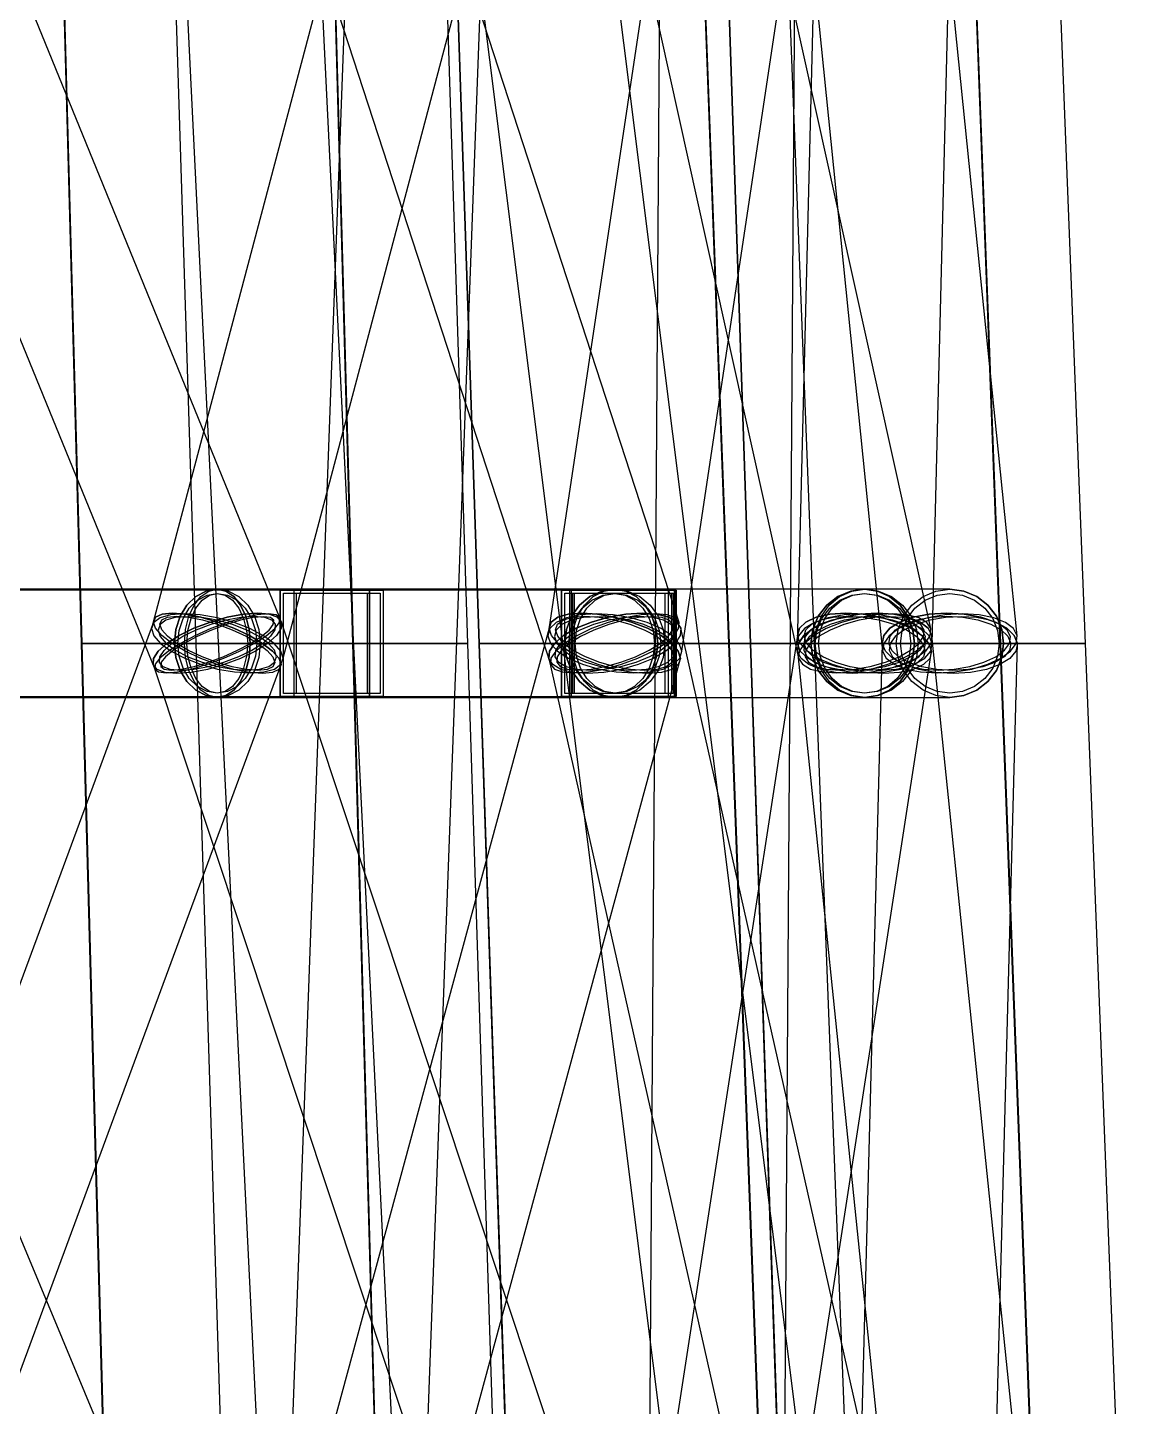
# Model space of a CAD drawing. Header units: millimetres. Extents: x -123812 to 252100, y -3000 to 639000.
# Drawn here: x 5927 to 10093, y 482135 to 487312 of the extents above; entities that cross this region are included whole.
import ezdxf

# ---------------------------------------------------------------- set-up
doc = ezdxf.new("R2010")
doc.units = ezdxf.units.MM
doc.layers.add('D-STR-STRC', color=7, linetype='Continuous', lineweight=25)

msp = doc.modelspace()

# ---------------------------------------------------------------- linework, layer by layer
at = {"layer": 'D-STR-STRC'}
for points in [[(7639.6, 475012.3), (6562.7, 497012.3), (6554, 497018), (6528.7, 497022.4), (6488.4, 497025.3), (6435.8, 497026.5), (6374.6, 497025.9), (6309, 497023.5), (6243.3, 497019.5), (6182.1, 497014.2), (6129.6, 497007.9), (6089.3, 497001.1), (6063.9, 496994.2), (6055.3, 496987.7), (7132.3, 474987.7)], [(9696.6, 475031.5), (6939.7, 497031.5), (6931.1, 497034.4), (6905.9, 497034.9), (6865.9, 497033.1), (6813.7, 497029), (6752.9, 497023), (6687.6, 497015.3), (6622.4, 497006.7), (6561.6, 496997.5), (6509.4, 496988.6), (6469.4, 496980.4), (6444.2, 496973.6), (6435.6, 496968.5), (9192.6, 474968.5)], [(7167.8, 474990.7), (7980.7, 496990.7), (7972.1, 496998.3), (7946.7, 497006), (7906.4, 497013.4), (7853.8, 497019.7), (7792.6, 497024.8), (7726.9, 497028.1), (7661.2, 497029.6), (7600, 497029), (7547.4, 497026.5), (7507, 497022.1), (7481.7, 497016.2), (7473, 497009.3), (6660.1, 475009.3)], [(8721.8, 474998.3), (8872.2, 496998.3), (8863.5, 497006), (8838.2, 497013.3), (8797.8, 497019.7), (8745.2, 497024.8), (8683.9, 497028.1), (8618.2, 497029.6), (8552.5, 497029), (8491.2, 497026.5), (8438.6, 497022.1), (8398.2, 497016.3), (8372.9, 497009.3), (8364.2, 497001.7), (8213.8, 475001.7)], [(4362.2, 489903.7), (6403.9, 484903.7), (6418.1, 484892.6), (6447.3, 484888.9), (6489.6, 484892.6), (6542.1, 484903.7), (6601.1, 484921.4), (6662.8, 484944.4), (6722.8, 484971.2), (6777.1, 485000), (6822, 485028.8), (6854.4, 485055.6), (6872.2, 485078.6), (6874, 485096.3), (4832.3, 490096.3)], [(6259.9, 489921.4), (7889.5, 484921.4), (7904.2, 484903.7), (7934.5, 484892.6), (7978.1, 484888.9), (8032.1, 484892.6), (8092.9, 484903.7), (8156.2, 484921.4), (8217.9, 484944.4), (8273.6, 484971.2), (8319.6, 485000), (8352.8, 485028.8), (8370.8, 485055.6), (8372.6, 485078.6), (6743, 490078.6)], [(7715.9, 490055.6), (6392.3, 485055.6), (6400.9, 485028.8), (6425.8, 485000), (6465.2, 484971.2), (6516.5, 484944.4), (6576.1, 484921.4), (6640, 484903.7), (6703.8, 484892.6), (6763.2, 484888.9), (6814.1, 484892.6), (6853.1, 484903.7), (6877.5, 484921.4), (6885.6, 484944.4), (8209.3, 489944.4)], [(7714.8, 489944.4), (8821.1, 484944.4), (8835.6, 484921.4), (8865.9, 484903.7), (8910.1, 484892.6), (8965.1, 484888.9), (9027.2, 484892.6), (9092.2, 484903.7), (9155.5, 484921.4), (9213, 484944.4), (9260.6, 484971.2), (9295.2, 485000), (9314.4, 485028.8), (9316.8, 485055.6), (8210.5, 490055.6)], [(8629.5, 490028.8), (7879.4, 485028.8), (7889.4, 485000), (7915.8, 484971.2), (7957, 484944.4), (8009.9, 484921.4), (8071.2, 484903.7), (8136.5, 484892.6), (8201.4, 484888.9), (8261.6, 484892.6), (8312.8, 484903.7), (8351.7, 484921.4), (8375.5, 484944.4), (8382.6, 484971.2), (9132.8, 489971.2)], [(8628.9, 489971.2), (9136.6, 484971.2), (9149.9, 484944.4), (9179.5, 484921.4), (9223.4, 484903.7), (9278.6, 484892.6), (9341.2, 484888.9), (9407.1, 484892.6), (9471.8, 484903.7), (9530.8, 484921.4), (9580.2, 484944.4), (9616.5, 484971.2), (9637.3, 485000), (9641.2, 485028.8), (9133.4, 490028.8)], [(8940.8, 490000), (8815.3, 485000), (8827, 484971.2), (8855.2, 484944.4), (8897.9, 484921.4), (8952.3, 484903.7), (9014.7, 484892.6), (9080.7, 484888.9), (9146, 484892.6), (9206, 484903.7), (9256.7, 484921.4), (9294.5, 484944.4), (9317, 484971.2), (9322.6, 485000), (9448.1, 490000)], [(4694.4, 484796.8), (6638.9, 484796.8), (6671, 484803.7), (6700.8, 484824), (6726.4, 484856.3), (6746.1, 484898.4), (6758.4, 484947.4), (6762.6, 485000), (6758.4, 485052.6), (6746.1, 485101.6), (6726.4, 485143.7), (6700.8, 485176), (6671, 485196.3), (6638.9, 485203.2), (4694.4, 485203.2)], [(4694.4, 484796.8), (6638.9, 484796.8), (6671, 484803.7), (6700.8, 484824), (6726.4, 484856.3), (6746.1, 484898.4), (6758.4, 484947.4), (6762.6, 485000), (6758.4, 485052.6), (6746.1, 485101.6), (6726.4, 485143.7), (6700.8, 485176), (6671, 485196.3), (6638.9, 485203.2), (4694.4, 485203.2)], [(7010.8, 480097.9), (4928.8, 485097.9), (4914.5, 485109.2), (4885.1, 485113), (4842.8, 485109.2), (4790.3, 485097.9), (4731.3, 485079.9), (4669.8, 485056.5), (4610, 485029.2), (4555.9, 485000), (4511.3, 484970.8), (4479.1, 484943.5), (4461.7, 484920.1), (4460.1, 484902.1), (6542.1, 479902.1)], [(5031.4, 479920.1), (6878.6, 484920.1), (6870.6, 484943.5), (6846.7, 484970.8), (6808.7, 485000), (6759.2, 485029.2), (6701.4, 485056.5), (6639.4, 485079.9), (6577.3, 485097.9), (6519.5, 485109.2), (6469.8, 485113), (6431.6, 485109.2), (6407.5, 485097.9), (6399.3, 485079.9), (4552, 480079.9)], [(8540.5, 480079.9), (6880.1, 485079.9), (6865.1, 485097.9), (6834.7, 485109.2), (6791, 485113), (6736.9, 485109.2), (6676.2, 485097.9), (6612.9, 485079.9), (6551.4, 485056.5), (6495.8, 485029.2), (6450, 485000), (6417.1, 484970.8), (6399.3, 484943.5), (6397.8, 484920.1), (8058.3, 479920.1)], [(7022.8, 479943.5), (8377.4, 484943.5), (8368.8, 484970.8), (8343.9, 485000), (8304.6, 485029.2), (8253.4, 485056.5), (8193.8, 485079.9), (8130, 485097.9), (8066.3, 485109.2), (8007, 485113), (7956.1, 485109.2), (7917.1, 485097.9), (7892.7, 485079.9), (7884.6, 485056.5), (6530, 480056.5)], [(9504.4, 480056.5), (8378.6, 485056.5), (8364, 485079.9), (8333.5, 485097.9), (8289.2, 485109.2), (8234.1, 485113), (8172, 485109.2), (8107.1, 485097.9), (8043.8, 485079.9), (7986.5, 485056.5), (7939, 485029.2), (7904.6, 485000), (7885.6, 484970.8), (7883.4, 484943.5), (9009.2, 479943.5)], [(8550.9, 479970.8), (9320.5, 484970.8), (9310.5, 485000), (9284, 485029.2), (9242.9, 485056.5), (9189.9, 485079.9), (9128.7, 485097.9), (9063.4, 485109.2), (8998.5, 485113), (8938.4, 485109.2), (8887.2, 485097.9), (8848.4, 485079.9), (8824.6, 485056.5), (8817.5, 485029.2), (8047.9, 480029.2)], [(9835.6, 480029.2), (9321.2, 485029.2), (9307.7, 485056.5), (9278, 485079.9), (9234, 485097.9), (9178.8, 485109.2), (9116.1, 485113), (9050.2, 485109.2), (8985.5, 485097.9), (8926.6, 485079.9), (8877.3, 485056.5), (8841.1, 485029.2), (8820.5, 485000), (8816.8, 484970.8), (9331.1, 479970.8)], [(9510.4, 480000), (9642.5, 485000), (9630.8, 485029.2), (9602.5, 485056.5), (9559.7, 485079.9), (9505.2, 485097.9), (9442.9, 485109.2), (9376.8, 485113), (9311.6, 485109.2), (9251.6, 485097.9), (9201, 485079.9), (9163.2, 485056.5), (9140.8, 485029.2), (9135.2, 485000), (9003.1, 480000)]]:
    msp.add_lwpolyline(points, dxfattribs=at)
for points in [[(5991.8, 490000), (6128.2, 485000), (7149.7, 485000), (7011.1, 490000)], [(5992.8, 490000), (6129.8, 485000), (7148.1, 485000), (7010.1, 490000)], [(6400.2, 490000), (6557.8, 485000), (7579.3, 485000), (7419.4, 490000)], [(7453, 490000), (7620.2, 485000), (8641.8, 485000), (8472.2, 490000)], [(7454, 490000), (7621.9, 485000), (8640.1, 485000), (8471.3, 490000)], [(8371.5, 490000), (8558.2, 485000), (9579.7, 485000), (9390.8, 490000)], [(8372.5, 490000), (8559.8, 485000), (9578.1, 485000), (9389.8, 490000)], [(8685.8, 490000), (8879.8, 485000), (9898, 485000), (9703.1, 490000)], [(6477.7, 485000), (6483.2, 484947.4), (6499.3, 484898.4), (6525, 484856.3), (6558.3, 484824), (6597.2, 484803.7), (6638.9, 484796.8), (8131, 484796.8), (8172.7, 484803.7), (8211.6, 484824), (8245, 484856.3), (8270.6, 484898.4), (8286.7, 484947.4), (8292.2, 485000), (8286.7, 485052.6), (8270.6, 485101.6), (8245, 485143.7), (8211.6, 485176), (8172.7, 485196.3), (8131, 485203.2), (6638.9, 485203.2), (6597.2, 485196.3), (6558.3, 485176), (6525, 485143.7), (6499.3, 485101.6), (6483.2, 485052.6)], [(6800.2, 485000), (6794.7, 484947.4), (6778.6, 484898.4), (6752.9, 484856.3), (6719.6, 484824), (6680.7, 484803.7), (6638.9, 484796.8), (6597.2, 484803.7), (6558.3, 484824), (6525, 484856.3), (6499.3, 484898.4), (6483.2, 484947.4), (6477.7, 485000), (6483.2, 485052.6), (6499.3, 485101.6), (6525, 485143.7), (6558.3, 485176), (6597.2, 485196.3), (6638.9, 485203.2), (6680.7, 485196.3), (6719.6, 485176), (6752.9, 485143.7), (6778.6, 485101.6), (6794.7, 485052.6)], [(6477.7, 485000), (6483.2, 484947.4), (6499.3, 484898.4), (6525, 484856.3), (6558.3, 484824), (6597.2, 484803.7), (6638.9, 484796.8), (8131, 484796.8), (8172.7, 484803.7), (8211.6, 484824), (8245, 484856.3), (8270.6, 484898.4), (8286.7, 484947.4), (8292.2, 485000), (8286.7, 485052.6), (8270.6, 485101.6), (8245, 485143.7), (8211.6, 485176), (8172.7, 485196.3), (8131, 485203.2), (6638.9, 485203.2), (6597.2, 485196.3), (6558.3, 485176), (6525, 485143.7), (6499.3, 485101.6), (6483.2, 485052.6)], [(6800.2, 485000), (6794.7, 484947.4), (6778.6, 484898.4), (6752.9, 484856.3), (6719.6, 484824), (6680.7, 484803.7), (6638.9, 484796.8), (6597.2, 484803.7), (6558.3, 484824), (6525, 484856.3), (6499.3, 484898.4), (6483.2, 484947.4), (6477.7, 485000), (6483.2, 485052.6), (6499.3, 485101.6), (6525, 485143.7), (6558.3, 485176), (6597.2, 485196.3), (6638.9, 485203.2), (6680.7, 485196.3), (6719.6, 485176), (6752.9, 485143.7), (6778.6, 485101.6), (6794.7, 485052.6)], [(6762.6, 485000), (6758.4, 484947.4), (6746.1, 484898.4), (6726.4, 484856.3), (6700.8, 484824), (6671, 484803.7), (6638.9, 484796.8), (6606.9, 484803.7), (6577.1, 484824), (6551.5, 484856.3), (6531.8, 484898.4), (6519.5, 484947.4), (6515.2, 485000), (6519.5, 485052.6), (6531.8, 485101.6), (6551.5, 485143.7), (6577.1, 485176), (6606.9, 485196.3), (6638.9, 485203.2), (6671, 485196.3), (6700.8, 485176), (6726.4, 485143.7), (6746.1, 485101.6), (6758.4, 485052.6)], [(6762.6, 485000), (6758.4, 484947.4), (6746.1, 484898.4), (6726.4, 484856.3), (6700.8, 484824), (6671, 484803.7), (6638.9, 484796.8), (6606.9, 484803.7), (6577.1, 484824), (6551.5, 484856.3), (6531.8, 484898.4), (6519.5, 484947.4), (6515.2, 485000), (6519.5, 485052.6), (6531.8, 485101.6), (6551.5, 485143.7), (6577.1, 485176), (6606.9, 485196.3), (6638.9, 485203.2), (6671, 485196.3), (6700.8, 485176), (6726.4, 485143.7), (6746.1, 485101.6), (6758.4, 485052.6)], [(7943.3, 485000), (7949.7, 484947.4), (7968.4, 484898.4), (7998.3, 484856.3), (8037.2, 484824), (8082.4, 484803.7), (8131, 484796.8), (9069, 484796.8), (9117.6, 484803.7), (9162.8, 484824), (9201.7, 484856.3), (9231.6, 484898.4), (9250.3, 484947.4), (9256.7, 485000), (9250.3, 485052.6), (9231.6, 485101.6), (9201.7, 485143.7), (9162.8, 485176), (9117.6, 485196.3), (9069, 485203.2), (8131, 485203.2), (8082.4, 485196.3), (8037.2, 485176), (7998.3, 485143.7), (7968.4, 485101.6), (7949.7, 485052.6)], [(8318.7, 485000), (8312.4, 484947.4), (8293.6, 484898.4), (8263.8, 484856.3), (8224.9, 484824), (8179.6, 484803.7), (8131, 484796.8), (8082.4, 484803.7), (8037.2, 484824), (7998.3, 484856.3), (7968.4, 484898.4), (7949.7, 484947.4), (7943.3, 485000), (7949.7, 485052.6), (7968.4, 485101.6), (7998.3, 485143.7), (8037.2, 485176), (8082.4, 485196.3), (8131, 485203.2), (8179.6, 485196.3), (8224.9, 485176), (8263.8, 485143.7), (8293.6, 485101.6), (8312.4, 485052.6)], [(7943.3, 485000), (7949.7, 484947.4), (7968.4, 484898.4), (7998.3, 484856.3), (8037.2, 484824), (8082.4, 484803.7), (8131, 484796.8), (9069, 484796.8), (9117.6, 484803.7), (9162.8, 484824), (9201.7, 484856.3), (9231.6, 484898.4), (9250.3, 484947.4), (9256.7, 485000), (9250.3, 485052.6), (9231.6, 485101.6), (9201.7, 485143.7), (9162.8, 485176), (9117.6, 485196.3), (9069, 485203.2), (8131, 485203.2), (8082.4, 485196.3), (8037.2, 485176), (7998.3, 485143.7), (7968.4, 485101.6), (7949.7, 485052.6)], [(8318.7, 485000), (8312.4, 484947.4), (8293.6, 484898.4), (8263.8, 484856.3), (8224.9, 484824), (8179.6, 484803.7), (8131, 484796.8), (8082.4, 484803.7), (8037.2, 484824), (7998.3, 484856.3), (7968.4, 484898.4), (7949.7, 484947.4), (7943.3, 485000), (7949.7, 485052.6), (7968.4, 485101.6), (7998.3, 485143.7), (8037.2, 485176), (8082.4, 485196.3), (8131, 485203.2), (8179.6, 485196.3), (8224.9, 485176), (8263.8, 485143.7), (8293.6, 485101.6), (8312.4, 485052.6)], [(8292.2, 485000), (8286.7, 484947.4), (8270.6, 484898.4), (8245, 484856.3), (8211.6, 484824), (8172.7, 484803.7), (8131, 484796.8), (8089.3, 484803.7), (8050.4, 484824), (8017, 484856.3), (7991.4, 484898.4), (7975.3, 484947.4), (7969.8, 485000), (7975.3, 485052.6), (7991.4, 485101.6), (8017, 485143.7), (8050.4, 485176), (8089.3, 485196.3), (8131, 485203.2), (8172.7, 485196.3), (8211.6, 485176), (8245, 485143.7), (8270.6, 485101.6), (8286.7, 485052.6)], [(8292.2, 485000), (8286.7, 484947.4), (8270.6, 484898.4), (8245, 484856.3), (8211.6, 484824), (8172.7, 484803.7), (8131, 484796.8), (8089.3, 484803.7), (8050.4, 484824), (8017, 484856.3), (7991.4, 484898.4), (7975.3, 484947.4), (7969.8, 485000), (7975.3, 485052.6), (7991.4, 485101.6), (8017, 485143.7), (8050.4, 485176), (8089.3, 485196.3), (8131, 485203.2), (8172.7, 485196.3), (8211.6, 485176), (8245, 485143.7), (8270.6, 485101.6), (8286.7, 485052.6)], [(8867.5, 485000), (8874.4, 484947.4), (8894.5, 484898.4), (8926.5, 484856.3), (8968.2, 484824), (9016.8, 484803.7), (9069, 484796.8), (9388.9, 484796.8), (9441, 484803.7), (9489.6, 484824), (9531.3, 484856.3), (9563.4, 484898.4), (9583.5, 484947.4), (9590.4, 485000), (9583.5, 485052.6), (9563.4, 485101.6), (9531.3, 485143.7), (9489.6, 485176), (9441, 485196.3), (9388.9, 485203.2), (9069, 485203.2), (9016.8, 485196.3), (8968.2, 485176), (8926.5, 485143.7), (8894.5, 485101.6), (8874.4, 485052.6)], [(9270.4, 485000), (9263.6, 484947.4), (9243.4, 484898.4), (9211.4, 484856.3), (9169.7, 484824), (9121.1, 484803.7), (9069, 484796.8), (9016.8, 484803.7), (8968.2, 484824), (8926.5, 484856.3), (8894.5, 484898.4), (8874.4, 484947.4), (8867.5, 485000), (8874.4, 485052.6), (8894.5, 485101.6), (8926.5, 485143.7), (8968.2, 485176), (9016.8, 485196.3), (9069, 485203.2), (9121.1, 485196.3), (9169.7, 485176), (9211.4, 485143.7), (9243.4, 485101.6), (9263.6, 485052.6)], [(8867.5, 485000), (8874.4, 484947.4), (8894.5, 484898.4), (8926.5, 484856.3), (8968.2, 484824), (9016.8, 484803.7), (9069, 484796.8), (9388.9, 484796.8), (9441, 484803.7), (9489.6, 484824), (9531.3, 484856.3), (9563.4, 484898.4), (9583.5, 484947.4), (9590.4, 485000), (9583.5, 485052.6), (9563.4, 485101.6), (9531.3, 485143.7), (9489.6, 485176), (9441, 485196.3), (9388.9, 485203.2), (9069, 485203.2), (9016.8, 485196.3), (8968.2, 485176), (8926.5, 485143.7), (8894.5, 485101.6), (8874.4, 485052.6)], [(9270.4, 485000), (9263.6, 484947.4), (9243.4, 484898.4), (9211.4, 484856.3), (9169.7, 484824), (9121.1, 484803.7), (9069, 484796.8), (9016.8, 484803.7), (8968.2, 484824), (8926.5, 484856.3), (8894.5, 484898.4), (8874.4, 484947.4), (8867.5, 485000), (8874.4, 485052.6), (8894.5, 485101.6), (8926.5, 485143.7), (8968.2, 485176), (9016.8, 485196.3), (9069, 485203.2), (9121.1, 485196.3), (9169.7, 485176), (9211.4, 485143.7), (9243.4, 485101.6), (9263.6, 485052.6)], [(9256.7, 485000), (9250.3, 484947.4), (9231.6, 484898.4), (9201.7, 484856.3), (9162.8, 484824), (9117.6, 484803.7), (9069, 484796.8), (9020.4, 484803.7), (8975.1, 484824), (8936.2, 484856.3), (8906.4, 484898.4), (8887.6, 484947.4), (8881.2, 485000), (8887.6, 485052.6), (8906.4, 485101.6), (8936.2, 485143.7), (8975.1, 485176), (9020.4, 485196.3), (9069, 485203.2), (9117.6, 485196.3), (9162.8, 485176), (9201.7, 485143.7), (9231.6, 485101.6), (9250.3, 485052.6)], [(9256.7, 485000), (9250.3, 484947.4), (9231.6, 484898.4), (9201.7, 484856.3), (9162.8, 484824), (9117.6, 484803.7), (9069, 484796.8), (9020.4, 484803.7), (8975.1, 484824), (8936.2, 484856.3), (8906.4, 484898.4), (8887.6, 484947.4), (8881.2, 485000), (8887.6, 485052.6), (8906.4, 485101.6), (8936.2, 485143.7), (8975.1, 485176), (9020.4, 485196.3), (9069, 485203.2), (9117.6, 485196.3), (9162.8, 485176), (9201.7, 485143.7), (9231.6, 485101.6), (9250.3, 485052.6)], [(9590.4, 485000), (9583.5, 484947.4), (9563.4, 484898.4), (9531.3, 484856.3), (9489.6, 484824), (9441, 484803.7), (9388.9, 484796.8), (9336.7, 484803.7), (9288.2, 484824), (9246.4, 484856.3), (9214.4, 484898.4), (9194.3, 484947.4), (9187.4, 485000), (9194.3, 485052.6), (9214.4, 485101.6), (9246.4, 485143.7), (9288.2, 485176), (9336.7, 485196.3), (9388.9, 485203.2), (9441, 485196.3), (9489.6, 485176), (9531.3, 485143.7), (9563.4, 485101.6), (9583.5, 485052.6)], [(9590.4, 485000), (9583.5, 484947.4), (9563.4, 484898.4), (9531.3, 484856.3), (9489.6, 484824), (9441, 484803.7), (9388.9, 484796.8), (9336.7, 484803.7), (9288.2, 484824), (9246.4, 484856.3), (9214.4, 484898.4), (9194.3, 484947.4), (9187.4, 485000), (9194.3, 485052.6), (9214.4, 485101.6), (9246.4, 485143.7), (9288.2, 485176), (9336.7, 485196.3), (9388.9, 485203.2), (9441, 485196.3), (9489.6, 485176), (9531.3, 485143.7), (9563.4, 485101.6), (9583.5, 485052.6)], [(3939.6, 484800), (7210, 484800), (7210, 485200), (3939.6, 485200)], [(3939.6, 484800), (7210, 484800), (7210, 485200), (3939.6, 485200)], [(6787.5, 485000), (6782.4, 484951.5), (6767.6, 484906.4), (6744, 484867.6), (6713.2, 484837.9), (6677.4, 484819.2), (6638.9, 484812.8), (6600.5, 484819.2), (6564.7, 484837.9), (6533.9, 484867.6), (6510.3, 484906.4), (6495.5, 484951.5), (6490.4, 485000), (6495.5, 485048.5), (6510.3, 485093.6), (6533.9, 485132.4), (6564.7, 485162.1), (6600.5, 485180.8), (6638.9, 485187.2), (6677.4, 485180.8), (6713.2, 485162.1), (6744, 485132.4), (6767.6, 485093.6), (6782.4, 485048.5)], [(6787.5, 485000), (6782.4, 484951.5), (6767.6, 484906.4), (6744, 484867.6), (6713.2, 484837.9), (6677.4, 484819.2), (6638.9, 484812.8), (6600.5, 484819.2), (6564.7, 484837.9), (6533.9, 484867.6), (6510.3, 484906.4), (6495.5, 484951.5), (6490.4, 485000), (6495.5, 485048.5), (6510.3, 485093.6), (6533.9, 485132.4), (6564.7, 485162.1), (6600.5, 485180.8), (6638.9, 485187.2), (6677.4, 485180.8), (6713.2, 485162.1), (6744, 485132.4), (6767.6, 485093.6), (6782.4, 485048.5)], [(6752.9, 485000), (6749, 484951.5), (6737.6, 484906.4), (6719.5, 484867.6), (6695.9, 484837.9), (6668.4, 484819.2), (6638.9, 484812.8), (6609.5, 484819.2), (6582, 484837.9), (6558.4, 484867.6), (6540.3, 484906.4), (6528.9, 484951.5), (6525, 485000), (6528.9, 485048.5), (6540.3, 485093.6), (6558.4, 485132.4), (6582, 485162.1), (6609.5, 485180.8), (6638.9, 485187.2), (6668.4, 485180.8), (6695.9, 485162.1), (6719.5, 485132.4), (6737.6, 485093.6), (6749, 485048.5)], [(6752.9, 485000), (6749, 484951.5), (6737.6, 484906.4), (6719.5, 484867.6), (6695.9, 484837.9), (6668.4, 484819.2), (6638.9, 484812.8), (6609.5, 484819.2), (6582, 484837.9), (6558.4, 484867.6), (6540.3, 484906.4), (6528.9, 484951.5), (6525, 485000), (6528.9, 485048.5), (6540.3, 485093.6), (6558.4, 485132.4), (6582, 485162.1), (6609.5, 485180.8), (6638.9, 485187.2), (6668.4, 485180.8), (6695.9, 485162.1), (6719.5, 485132.4), (6737.6, 485093.6), (6749, 485048.5)], [(6875.4, 484800), (8355.2, 484800), (8355.2, 485200), (6875.4, 485200)], [(6875.4, 485200), (7261.7, 485200), (7261.7, 484800), (6875.4, 484800)], [(6875.4, 484800), (8355.2, 484800), (8355.2, 485200), (6875.4, 485200)], [(6875.4, 485200), (7261.7, 485200), (7261.7, 484800), (6875.4, 484800)], [(6886.9, 485188), (7250.1, 485188), (7250.1, 484812), (6886.9, 484812)], [(6886.9, 485188), (7250.1, 485188), (7250.1, 484812), (6886.9, 484812)], [(6927.1, 485200), (7210, 485200), (7210, 484800), (6927.1, 484800)], [(6927.1, 485200), (7210, 485200), (7210, 484800), (6927.1, 484800)], [(6935.6, 485188), (7201.5, 485188), (7201.5, 484812), (6935.6, 484812)], [(6935.6, 485188), (7201.5, 485188), (7201.5, 484812), (6935.6, 484812)], [(7931, 484800), (8362, 484800), (8362, 485200), (7931, 485200)], [(7931, 485200), (8331, 485200), (8331, 484800), (7931, 484800)], [(7943, 485188), (8319, 485188), (8319, 484812), (7943, 484812)], [(8304, 485000), (8298.1, 484951.5), (8280.8, 484906.4), (8253.3, 484867.6), (8217.5, 484837.9), (8175.8, 484819.2), (8131, 484812.8), (8086.3, 484819.2), (8044.5, 484837.9), (8008.7, 484867.6), (7981.2, 484906.4), (7964, 484951.5), (7958.1, 485000), (7964, 485048.5), (7981.2, 485093.6), (8008.7, 485132.4), (8044.5, 485162.1), (8086.3, 485180.8), (8131, 485187.2), (8175.8, 485180.8), (8217.5, 485162.1), (8253.3, 485132.4), (8280.8, 485093.6), (8298.1, 485048.5)], [(8304, 485000), (8298.1, 484951.5), (8280.8, 484906.4), (8253.3, 484867.6), (8217.5, 484837.9), (8175.8, 484819.2), (8131, 484812.8), (8086.3, 484819.2), (8044.5, 484837.9), (8008.7, 484867.6), (7981.2, 484906.4), (7964, 484951.5), (7958.1, 485000), (7964, 485048.5), (7981.2, 485093.6), (8008.7, 485132.4), (8044.5, 485162.1), (8086.3, 485180.8), (8131, 485187.2), (8175.8, 485180.8), (8217.5, 485162.1), (8253.3, 485132.4), (8280.8, 485093.6), (8298.1, 485048.5)], [(7962, 485200), (8362, 485200), (8362, 484800), (7962, 484800)], [(7968.9, 485200), (8355.2, 485200), (8355.2, 484800), (7968.9, 484800)], [(7968.9, 485200), (8355.2, 485200), (8355.2, 484800), (7968.9, 484800)], [(7974, 485188), (8350, 485188), (8350, 484812), (7974, 484812)], [(7980.4, 485188), (8343.6, 485188), (8343.6, 484812), (7980.4, 484812)], [(7980.4, 485188), (8343.6, 485188), (8343.6, 484812), (7980.4, 484812)], [(8279.5, 485000), (8274.5, 484951.5), (8259.6, 484906.4), (8236, 484867.6), (8205.3, 484837.9), (8169.5, 484819.2), (8131, 484812.8), (8092.6, 484819.2), (8056.8, 484837.9), (8026, 484867.6), (8002.4, 484906.4), (7987.6, 484951.5), (7982.5, 485000), (7987.6, 485048.5), (8002.4, 485093.6), (8026, 485132.4), (8056.8, 485162.1), (8092.6, 485180.8), (8131, 485187.2), (8169.5, 485180.8), (8205.3, 485162.1), (8236, 485132.4), (8259.6, 485093.6), (8274.5, 485048.5)], [(8279.5, 485000), (8274.5, 484951.5), (8259.6, 484906.4), (8236, 484867.6), (8205.3, 484837.9), (8169.5, 484819.2), (8131, 484812.8), (8092.6, 484819.2), (8056.8, 484837.9), (8026, 484867.6), (8002.4, 484906.4), (7987.6, 484951.5), (7982.5, 485000), (7987.6, 485048.5), (8002.4, 485093.6), (8026, 485132.4), (8056.8, 485162.1), (8092.6, 485180.8), (8131, 485187.2), (8169.5, 485180.8), (8205.3, 485162.1), (8236, 485132.4), (8259.6, 485093.6), (8274.5, 485048.5)], [(9254.6, 485000), (9248.2, 484951.5), (9229.7, 484906.4), (9200.2, 484867.6), (9161.8, 484837.9), (9117, 484819.2), (9069, 484812.8), (9020.9, 484819.2), (8976.2, 484837.9), (8937.7, 484867.6), (8908.2, 484906.4), (8889.7, 484951.5), (8883.4, 485000), (8889.7, 485048.5), (8908.2, 485093.6), (8937.7, 485132.4), (8976.2, 485162.1), (9020.9, 485180.8), (9069, 485187.2), (9117, 485180.8), (9161.8, 485162.1), (9200.2, 485132.4), (9229.7, 485093.6), (9248.2, 485048.5)], [(9254.6, 485000), (9248.2, 484951.5), (9229.7, 484906.4), (9200.2, 484867.6), (9161.8, 484837.9), (9117, 484819.2), (9069, 484812.8), (9020.9, 484819.2), (8976.2, 484837.9), (8937.7, 484867.6), (8908.2, 484906.4), (8889.7, 484951.5), (8883.4, 485000), (8889.7, 485048.5), (8908.2, 485093.6), (8937.7, 485132.4), (8976.2, 485162.1), (9020.9, 485180.8), (9069, 485187.2), (9117, 485180.8), (9161.8, 485162.1), (9200.2, 485132.4), (9229.7, 485093.6), (9248.2, 485048.5)], [(9241.9, 485000), (9236, 484951.5), (9218.7, 484906.4), (9191.3, 484867.6), (9155.4, 484837.9), (9113.7, 484819.2), (9069, 484812.8), (9024.2, 484819.2), (8982.5, 484837.9), (8946.7, 484867.6), (8919.2, 484906.4), (8901.9, 484951.5), (8896, 485000), (8901.9, 485048.5), (8919.2, 485093.6), (8946.7, 485132.4), (8982.5, 485162.1), (9024.2, 485180.8), (9069, 485187.2), (9113.7, 485180.8), (9155.4, 485162.1), (9191.3, 485132.4), (9218.7, 485093.6), (9236, 485048.5)], [(9241.9, 485000), (9236, 484951.5), (9218.7, 484906.4), (9191.3, 484867.6), (9155.4, 484837.9), (9113.7, 484819.2), (9069, 484812.8), (9024.2, 484819.2), (8982.5, 484837.9), (8946.7, 484867.6), (8919.2, 484906.4), (8901.9, 484951.5), (8896, 485000), (8901.9, 485048.5), (8919.2, 485093.6), (8946.7, 485132.4), (8982.5, 485162.1), (9024.2, 485180.8), (9069, 485187.2), (9113.7, 485180.8), (9155.4, 485162.1), (9191.3, 485132.4), (9218.7, 485093.6), (9236, 485048.5)], [(9574.5, 485000), (9568.2, 484951.5), (9549.6, 484906.4), (9520.1, 484867.6), (9481.7, 484837.9), (9436.9, 484819.2), (9388.9, 484812.8), (9340.9, 484819.2), (9296.1, 484837.9), (9257.7, 484867.6), (9228.2, 484906.4), (9209.6, 484951.5), (9203.3, 485000), (9209.6, 485048.5), (9228.2, 485093.6), (9257.7, 485132.4), (9296.1, 485162.1), (9340.9, 485180.8), (9388.9, 485187.2), (9436.9, 485180.8), (9481.7, 485162.1), (9520.1, 485132.4), (9549.6, 485093.6), (9568.2, 485048.5)], [(9574.5, 485000), (9568.2, 484951.5), (9549.6, 484906.4), (9520.1, 484867.6), (9481.7, 484837.9), (9436.9, 484819.2), (9388.9, 484812.8), (9340.9, 484819.2), (9296.1, 484837.9), (9257.7, 484867.6), (9228.2, 484906.4), (9209.6, 484951.5), (9203.3, 485000), (9209.6, 485048.5), (9228.2, 485093.6), (9257.7, 485132.4), (9296.1, 485162.1), (9340.9, 485180.8), (9388.9, 485187.2), (9436.9, 485180.8), (9481.7, 485162.1), (9520.1, 485132.4), (9549.6, 485093.6), (9568.2, 485048.5)], [(6425.8, 485000), (6465.2, 484971.2), (6516.5, 484944.4), (6576.1, 484921.4), (6640, 484903.7), (6703.8, 484892.6), (6763.2, 484888.9), (6814.1, 484892.6), (6853.1, 484903.7), (6877.5, 484921.4), (6885.6, 484944.4), (6877, 484971.2), (6852.1, 485000), (6812.7, 485028.8), (6761.4, 485055.6), (6701.8, 485078.6), (6637.9, 485096.3), (6574.1, 485107.4), (6514.7, 485111.1), (6463.8, 485107.4), (6424.8, 485096.3), (6400.4, 485078.6), (6392.3, 485055.6), (6400.9, 485028.8)], [(6827.8, 485000), (6782.1, 484970.8), (6726.5, 484943.5), (6665, 484920.1), (6601.7, 484902.1), (6541, 484890.8), (6486.9, 484887), (6443.2, 484890.8), (6412.8, 484902.1), (6397.8, 484920.1), (6399.3, 484943.5), (6417.1, 484970.8), (6450, 485000), (6495.8, 485029.2), (6551.4, 485056.5), (6612.9, 485079.9), (6676.2, 485097.9), (6736.9, 485109.2), (6791, 485113), (6834.7, 485109.2), (6865.1, 485097.9), (6880.1, 485079.9), (6878.6, 485056.5), (6860.8, 485029.2)], [(6808.7, 485000), (6846.7, 484970.8), (6870.6, 484943.5), (6878.6, 484920.1), (6870.4, 484902.1), (6846.3, 484890.8), (6808.1, 484887), (6758.4, 484890.8), (6700.6, 484902.1), (6638.5, 484920.1), (6576.5, 484943.5), (6518.7, 484970.8), (6469.1, 485000), (6431.1, 485029.2), (6407.3, 485056.5), (6399.3, 485079.9), (6407.5, 485097.9), (6431.6, 485109.2), (6469.8, 485113), (6519.5, 485109.2), (6577.3, 485097.9), (6639.4, 485079.9), (6701.4, 485056.5), (6759.2, 485029.2)], [(6500.8, 485000), (6455.9, 484971.2), (6423.5, 484944.4), (6405.7, 484921.4), (6403.9, 484903.7), (6418.1, 484892.6), (6447.3, 484888.9), (6489.6, 484892.6), (6542.1, 484903.7), (6601.1, 484921.4), (6662.8, 484944.4), (6722.8, 484971.2), (6777.1, 485000), (6822, 485028.8), (6854.4, 485055.6), (6872.2, 485078.6), (6874, 485096.3), (6859.8, 485107.4), (6830.6, 485111.1), (6788.3, 485107.4), (6735.8, 485096.3), (6676.8, 485078.6), (6615.1, 485055.6), (6555.1, 485028.8)], [(6446.8, 485000), (6482.3, 484974.1), (6528.5, 484949.9), (6582.3, 484929.1), (6639.9, 484913.2), (6697.4, 484903.2), (6751, 484899.8), (6796.9, 484903.2), (6832, 484913.2), (6854, 484929.1), (6861.4, 484949.9), (6853.5, 484974.1), (6831.1, 485000), (6795.6, 485025.9), (6749.3, 485050.1), (6695.6, 485070.9), (6638, 485086.8), (6580.5, 485096.8), (6526.9, 485100.2), (6481, 485096.8), (6445.9, 485086.8), (6423.9, 485070.9), (6416.5, 485050.1), (6424.4, 485025.9)], [(6809.3, 485000), (6768, 484973.6), (6717.9, 484949.1), (6662.4, 484928), (6605.4, 484911.8), (6550.6, 484901.6), (6501.8, 484898.1), (6462.4, 484901.6), (6435.1, 484911.8), (6421.6, 484928), (6422.9, 484949.1), (6439, 484973.6), (6468.6, 485000), (6509.9, 485026.4), (6560, 485050.9), (6615.5, 485072), (6672.5, 485088.2), (6727.3, 485098.4), (6776, 485101.9), (6815.5, 485098.4), (6842.8, 485088.2), (6856.3, 485072), (6855, 485050.9), (6838.9, 485026.4)], [(6792, 485000), (6826.3, 484973.6), (6847.8, 484949.1), (6855, 484928), (6847.6, 484911.8), (6825.9, 484901.6), (6791.5, 484898.1), (6746.7, 484901.6), (6694.5, 484911.8), (6638.6, 484928), (6582.6, 484949.1), (6530.6, 484973.6), (6485.9, 485000), (6451.6, 485026.4), (6430.1, 485050.9), (6422.8, 485072), (6430.3, 485088.2), (6452, 485098.4), (6486.4, 485101.9), (6531.2, 485098.4), (6583.4, 485088.2), (6639.3, 485072), (6695.3, 485050.9), (6747.3, 485026.4)], [(6514.4, 485000), (6473.9, 484974.1), (6444.7, 484949.9), (6428.7, 484929.1), (6427, 484913.2), (6439.8, 484903.2), (6466.2, 484899.8), (6504.3, 484903.2), (6551.6, 484913.2), (6604.9, 484929.1), (6660.4, 484949.9), (6714.6, 484974.1), (6763.5, 485000), (6804, 485025.9), (6833.2, 485050.1), (6849.2, 485070.9), (6850.9, 485086.8), (6838.1, 485096.8), (6811.7, 485100.2), (6773.6, 485096.8), (6726.3, 485086.8), (6673, 485070.9), (6617.5, 485050.1), (6563.3, 485025.9)], [(7889.4, 485000), (7915.8, 484971.2), (7957, 484944.4), (8009.9, 484921.4), (8071.2, 484903.7), (8136.5, 484892.6), (8201.4, 484888.9), (8261.6, 484892.6), (8312.8, 484903.7), (8351.7, 484921.4), (8375.5, 484944.4), (8382.6, 484971.2), (8372.6, 485000), (8346.2, 485028.8), (8305.1, 485055.6), (8252.1, 485078.6), (8190.9, 485096.3), (8125.5, 485107.4), (8060.6, 485111.1), (8000.5, 485107.4), (7949.2, 485096.3), (7910.4, 485078.6), (7886.6, 485055.6), (7879.4, 485028.8)], [(8357.4, 485000), (8323, 484970.8), (8275.5, 484943.5), (8218.2, 484920.1), (8154.9, 484902.1), (8090, 484890.8), (8027.9, 484887), (7972.8, 484890.8), (7928.5, 484902.1), (7898, 484920.1), (7883.4, 484943.5), (7885.6, 484970.8), (7904.6, 485000), (7939, 485029.2), (7986.5, 485056.5), (8043.8, 485079.9), (8107.1, 485097.9), (8172, 485109.2), (8234.1, 485113), (8289.2, 485109.2), (8333.5, 485097.9), (8364, 485079.9), (8378.6, 485056.5), (8376.4, 485029.2)], [(8343.9, 485000), (8368.8, 484970.8), (8377.4, 484943.5), (8369.3, 484920.1), (8344.9, 484902.1), (8305.9, 484890.8), (8255.1, 484887), (8195.7, 484890.8), (8132, 484902.1), (8068.2, 484920.1), (8008.7, 484943.5), (7957.5, 484970.8), (7918.1, 485000), (7893.3, 485029.2), (7884.6, 485056.5), (7892.7, 485079.9), (7917.1, 485097.9), (7956.1, 485109.2), (8007, 485113), (8066.3, 485109.2), (8130, 485097.9), (8193.8, 485079.9), (8253.4, 485056.5), (8304.6, 485029.2)], [(7942.4, 485000), (7909.2, 484971.2), (7891.2, 484944.4), (7889.5, 484921.4), (7904.2, 484903.7), (7934.5, 484892.6), (7978.1, 484888.9), (8032.1, 484892.6), (8092.9, 484903.7), (8156.2, 484921.4), (8217.9, 484944.4), (8273.6, 484971.2), (8319.6, 485000), (8352.8, 485028.8), (8370.8, 485055.6), (8372.6, 485078.6), (8357.8, 485096.3), (8327.6, 485107.4), (8284, 485111.1), (8229.9, 485107.4), (8169.2, 485096.3), (8105.8, 485078.6), (8044.1, 485055.6), (7988.4, 485028.8)], [(7913.2, 485000), (7937, 484974.1), (7974.1, 484949.9), (8021.9, 484929.1), (8077.1, 484913.2), (8135.9, 484903.2), (8194.5, 484899.8), (8248.7, 484903.2), (8294.9, 484913.2), (8329.9, 484929.1), (8351.4, 484949.9), (8357.9, 484974.1), (8348.9, 485000), (8325, 485025.9), (8287.9, 485050.1), (8240.2, 485070.9), (8185, 485086.8), (8126.1, 485096.8), (8067.5, 485100.2), (8013.3, 485096.8), (7967.1, 485086.8), (7932.1, 485070.9), (7910.6, 485050.1), (7904.2, 485025.9)], [(8335.1, 485000), (8304.1, 484973.6), (8261.3, 484949.1), (8209.6, 484928), (8152.6, 484911.8), (8094.1, 484901.6), (8038.1, 484898.1), (7988.4, 484901.6), (7948.5, 484911.8), (7920.9, 484928), (7907.8, 484949.1), (7909.8, 484973.6), (7926.9, 485000), (7957.9, 485026.4), (8000.7, 485050.9), (8052.4, 485072), (8109.5, 485088.2), (8168, 485098.4), (8224, 485101.9), (8273.6, 485098.4), (8313.6, 485088.2), (8341.1, 485072), (8354.3, 485050.9), (8352.2, 485026.4)], [(8323, 485000), (8345.4, 484973.6), (8353.2, 484949.1), (8345.8, 484928), (8323.9, 484911.8), (8288.7, 484901.6), (8242.9, 484898.1), (8189.4, 484901.6), (8131.9, 484911.8), (8074.4, 484928), (8020.7, 484949.1), (7974.6, 484973.6), (7939.1, 485000), (7916.7, 485026.4), (7908.9, 485050.9), (7916.2, 485072), (7938.2, 485088.2), (7973.3, 485098.4), (8019.2, 485101.9), (8072.7, 485098.4), (8130.1, 485088.2), (8187.7, 485072), (8241.3, 485050.9), (8287.5, 485026.4)], [(7961, 485000), (7931.1, 484974.1), (7914.8, 484949.9), (7913.3, 484929.1), (7926.6, 484913.2), (7953.8, 484903.2), (7993.1, 484899.8), (8041.8, 484903.2), (8096.6, 484913.2), (8153.8, 484929.1), (8209.3, 484949.9), (8259.6, 484974.1), (8301.1, 485000), (8331, 485025.9), (8347.2, 485050.1), (8348.8, 485070.9), (8335.5, 485086.8), (8308.2, 485096.8), (8268.9, 485100.2), (8220.2, 485096.8), (8165.4, 485086.8), (8108.3, 485070.9), (8052.7, 485050.1), (8002.4, 485025.9)], [(8815.3, 485000), (8827, 484971.2), (8855.2, 484944.4), (8897.9, 484921.4), (8952.3, 484903.7), (9014.7, 484892.6), (9080.7, 484888.9), (9146, 484892.6), (9206, 484903.7), (9256.7, 484921.4), (9294.5, 484944.4), (9317, 484971.2), (9322.6, 485000), (9310.9, 485028.8), (9282.8, 485055.6), (9240, 485078.6), (9185.6, 485096.3), (9123.2, 485107.4), (9057.2, 485111.1), (8991.9, 485107.4), (8931.9, 485096.3), (8881.3, 485078.6), (8843.4, 485055.6), (8820.9, 485028.8)], [(9317.5, 485000), (9296.8, 484970.8), (9260.6, 484943.5), (9211.4, 484920.1), (9152.4, 484902.1), (9087.8, 484890.8), (9021.9, 484887), (8959.2, 484890.8), (8903.9, 484902.1), (8859.9, 484920.1), (8830.2, 484943.5), (8816.8, 484970.8), (8820.5, 485000), (8841.1, 485029.2), (8877.3, 485056.5), (8926.6, 485079.9), (8985.5, 485097.9), (9050.2, 485109.2), (9116.1, 485113), (9178.8, 485109.2), (9234, 485097.9), (9278, 485079.9), (9307.7, 485056.5), (9321.2, 485029.2)], [(9310.5, 485000), (9320.5, 484970.8), (9313.4, 484943.5), (9289.6, 484920.1), (9250.8, 484902.1), (9199.6, 484890.8), (9139.4, 484887), (9074.5, 484890.8), (9009.3, 484902.1), (8948, 484920.1), (8895.1, 484943.5), (8853.9, 484970.8), (8827.5, 485000), (8817.5, 485029.2), (8824.6, 485056.5), (8848.4, 485079.9), (8887.2, 485097.9), (8938.4, 485109.2), (8998.5, 485113), (9063.4, 485109.2), (9128.7, 485097.9), (9189.9, 485079.9), (9242.9, 485056.5), (9284, 485029.2)], [(8842.7, 485000), (8823.6, 484971.2), (8821.1, 484944.4), (8835.6, 484921.4), (8865.9, 484903.7), (8910.1, 484892.6), (8965.1, 484888.9), (9027.2, 484892.6), (9092.2, 484903.7), (9155.5, 484921.4), (9213, 484944.4), (9260.6, 484971.2), (9295.2, 485000), (9314.4, 485028.8), (9316.8, 485055.6), (9302.4, 485078.6), (9272, 485096.3), (9227.8, 485107.4), (9172.8, 485111.1), (9110.7, 485107.4), (9045.8, 485096.3), (8982.4, 485078.6), (8925, 485055.6), (8877.3, 485028.8)], [(8840.3, 485000), (8850.8, 484974.1), (8876.2, 484949.9), (8914.8, 484929.1), (8963.8, 484913.2), (9020, 484903.2), (9079.6, 484899.8), (9138.4, 484903.2), (9192.5, 484913.2), (9238.2, 484929.1), (9272.3, 484949.9), (9292.6, 484974.1), (9297.7, 485000), (9287.1, 485025.9), (9261.7, 485050.1), (9223.2, 485070.9), (9174.1, 485086.8), (9117.9, 485096.8), (9058.4, 485100.2), (8999.5, 485096.8), (8945.4, 485086.8), (8899.8, 485070.9), (8865.6, 485050.1), (8845.3, 485025.9)], [(9293, 485000), (9274.4, 484973.6), (9241.8, 484949.1), (9197.4, 484928), (9144.2, 484911.8), (9085.9, 484901.6), (9026.5, 484898.1), (8970, 484901.6), (8920.2, 484911.8), (8880.5, 484928), (8853.7, 484949.1), (8841.6, 484973.6), (8844.9, 485000), (8863.6, 485026.4), (8896.2, 485050.9), (8940.6, 485072), (8993.7, 485088.2), (9052, 485098.4), (9111.4, 485101.9), (9168, 485098.4), (9217.8, 485088.2), (9257.4, 485072), (9284.2, 485050.9), (9296.4, 485026.4)], [(9286.7, 485000), (9295.7, 484973.6), (9289.3, 484949.1), (9267.9, 484928), (9232.9, 484911.8), (9186.7, 484901.6), (9132.5, 484898.1), (9074, 484901.6), (9015.1, 484911.8), (8959.9, 484928), (8912.2, 484949.1), (8875.1, 484973.6), (8851.2, 485000), (8842.2, 485026.4), (8848.6, 485050.9), (8870.1, 485072), (8905.1, 485088.2), (8951.2, 485098.4), (9005.4, 485101.9), (9063.9, 485098.4), (9122.8, 485088.2), (9178, 485072), (9225.8, 485050.9), (9262.8, 485026.4)], [(8865, 485000), (8847.7, 484974.1), (8845.5, 484949.9), (8858.5, 484929.1), (8885.9, 484913.2), (8925.7, 484903.2), (8975.3, 484899.8), (9031.3, 484903.2), (9089.9, 484913.2), (9147, 484929.1), (9198.8, 484949.9), (9241.7, 484974.1), (9272.9, 485000), (9290.2, 485025.9), (9292.4, 485050.1), (9279.4, 485070.9), (9252, 485086.8), (9212.2, 485096.8), (9162.6, 485100.2), (9106.6, 485096.8), (9048.1, 485086.8), (8991, 485070.9), (8939.1, 485050.1), (8896.2, 485025.9)], [(9642.5, 485000), (9637, 484970.8), (9614.6, 484943.5), (9576.8, 484920.1), (9526.2, 484902.1), (9466.2, 484890.8), (9401, 484887), (9334.9, 484890.8), (9272.5, 484902.1), (9218.1, 484920.1), (9175.3, 484943.5), (9147, 484970.8), (9135.2, 485000), (9140.8, 485029.2), (9163.2, 485056.5), (9201, 485079.9), (9251.6, 485097.9), (9311.6, 485109.2), (9376.8, 485113), (9442.9, 485109.2), (9505.2, 485097.9), (9559.7, 485079.9), (9602.5, 485056.5), (9630.8, 485029.2)], [(9140.5, 485000), (9136.6, 484971.2), (9149.9, 484944.4), (9179.5, 484921.4), (9223.4, 484903.7), (9278.6, 484892.6), (9341.2, 484888.9), (9407.1, 484892.6), (9471.8, 484903.7), (9530.8, 484921.4), (9580.2, 484944.4), (9616.5, 484971.2), (9637.3, 485000), (9641.2, 485028.8), (9627.8, 485055.6), (9598.2, 485078.6), (9554.4, 485096.3), (9499.2, 485107.4), (9436.5, 485111.1), (9370.6, 485107.4), (9306, 485096.3), (9246.9, 485078.6), (9197.6, 485055.6), (9161.3, 485028.8)], [(9617.6, 485000), (9612.6, 484973.6), (9592.4, 484949.1), (9558.3, 484928), (9512.7, 484911.8), (9458.6, 484901.6), (9399.8, 484898.1), (9340.2, 484901.6), (9284, 484911.8), (9234.9, 484928), (9196.3, 484949.1), (9170.8, 484973.6), (9160.2, 485000), (9165.2, 485026.4), (9185.4, 485050.9), (9219.5, 485072), (9265.1, 485088.2), (9319.2, 485098.4), (9378, 485101.9), (9437.5, 485098.4), (9493.8, 485088.2), (9542.9, 485072), (9581.5, 485050.9), (9606.9, 485026.4)], [(9164.9, 485000), (9161.4, 484974.1), (9173.5, 484949.9), (9200.1, 484929.1), (9239.7, 484913.2), (9289.4, 484903.2), (9345.9, 484899.8), (9405.4, 484903.2), (9463.7, 484913.2), (9516.9, 484929.1), (9561.4, 484949.9), (9594.1, 484974.1), (9612.8, 485000), (9616.3, 485025.9), (9604.3, 485050.1), (9577.6, 485070.9), (9538.1, 485086.8), (9488.4, 485096.8), (9431.9, 485100.2), (9372.4, 485096.8), (9314.1, 485086.8), (9260.9, 485070.9), (9216.4, 485050.1), (9183.7, 485025.9)], [(6128.2, 485000), (6264.5, 480000), (7288.4, 480000), (7149.7, 485000)], [(7149.7, 485000), (7132.3, 485000), (7081.3, 485000), (7000.1, 485000), (6894.3, 485000), (6771.1, 485000), (6638.9, 485000), (6506.8, 485000), (6383.6, 485000), (6277.8, 485000), (6196.6, 485000), (6145.6, 485000), (6128.2, 485000), (6145.6, 485000), (6196.6, 485000), (6277.8, 485000), (6383.6, 485000), (6506.8, 485000), (6638.9, 485000), (6771.1, 485000), (6894.3, 485000), (7000.1, 485000), (7081.3, 485000), (7132.3, 485000)], [(6129.8, 485000), (6266.8, 480000), (7286, 480000), (7148.1, 485000)], [(7148.1, 485000), (7130.7, 485000), (7079.9, 485000), (6999, 485000), (6893.5, 485000), (6770.7, 485000), (6638.9, 485000), (6507.2, 485000), (6384.4, 485000), (6278.9, 485000), (6198, 485000), (6147.2, 485000), (6129.8, 485000), (6147.2, 485000), (6198, 485000), (6278.9, 485000), (6384.4, 485000), (6507.2, 485000), (6638.9, 485000), (6770.7, 485000), (6893.5, 485000), (6999, 485000), (7079.9, 485000), (7130.7, 485000)], [(6557.8, 485000), (6715.3, 480000), (7739.2, 480000), (7579.3, 485000)], [(7579.3, 485000), (7561.9, 485000), (7510.9, 485000), (7429.7, 485000), (7323.9, 485000), (7200.7, 485000), (7068.5, 485000), (6936.3, 485000), (6813.2, 485000), (6707.4, 485000), (6626.2, 485000), (6575.2, 485000), (6557.8, 485000), (6575.2, 485000), (6626.2, 485000), (6707.4, 485000), (6813.2, 485000), (6936.3, 485000), (7068.5, 485000), (7200.7, 485000), (7323.9, 485000), (7429.7, 485000), (7510.9, 485000), (7561.9, 485000)], [(7620.2, 485000), (7787.5, 480000), (8811.3, 480000), (8641.8, 485000)], [(8641.8, 485000), (8624.4, 485000), (8573.4, 485000), (8492.2, 485000), (8386.4, 485000), (8263.2, 485000), (8131, 485000), (7998.8, 485000), (7875.6, 485000), (7769.8, 485000), (7688.7, 485000), (7637.7, 485000), (7620.2, 485000), (7637.7, 485000), (7688.7, 485000), (7769.8, 485000), (7875.6, 485000), (7998.8, 485000), (8131, 485000), (8263.2, 485000), (8386.4, 485000), (8492.2, 485000), (8573.4, 485000), (8624.4, 485000)], [(7621.9, 485000), (7789.8, 480000), (8809, 480000), (8640.1, 485000)], [(8640.1, 485000), (8622.8, 485000), (8571.9, 485000), (8491, 485000), (8385.6, 485000), (8262.8, 485000), (8131, 485000), (7999.2, 485000), (7876.5, 485000), (7771, 485000), (7690.1, 485000), (7639.2, 485000), (7621.9, 485000), (7639.2, 485000), (7690.1, 485000), (7771, 485000), (7876.5, 485000), (7999.2, 485000), (8131, 485000), (8262.8, 485000), (8385.6, 485000), (8491, 485000), (8571.9, 485000), (8622.8, 485000)], [(8558.2, 485000), (8744.9, 480000), (9768.7, 480000), (9579.7, 485000)], [(9579.7, 485000), (9562.3, 485000), (9511.3, 485000), (9430.1, 485000), (9324.4, 485000), (9201.2, 485000), (9069, 485000), (8936.8, 485000), (8813.6, 485000), (8707.8, 485000), (8626.6, 485000), (8575.6, 485000), (8558.2, 485000), (8575.6, 485000), (8626.6, 485000), (8707.8, 485000), (8813.6, 485000), (8936.8, 485000), (9069, 485000), (9201.2, 485000), (9324.4, 485000), (9430.1, 485000), (9511.3, 485000), (9562.3, 485000)], [(8559.8, 485000), (8747.2, 480000), (9766.4, 480000), (9578.1, 485000)], [(9578.1, 485000), (9560.7, 485000), (9509.9, 485000), (9429, 485000), (9323.5, 485000), (9200.7, 485000), (9069, 485000), (8937.2, 485000), (8814.4, 485000), (8709, 485000), (8628.1, 485000), (8577.2, 485000), (8559.8, 485000), (8577.2, 485000), (8628.1, 485000), (8709, 485000), (8814.4, 485000), (8937.2, 485000), (9069, 485000), (9200.7, 485000), (9323.5, 485000), (9429, 485000), (9509.9, 485000), (9560.7, 485000)], [(8879.8, 485000), (9073.7, 480000), (10092.9, 480000), (9898, 485000)], [(9898, 485000), (9880.7, 485000), (9829.8, 485000), (9748.9, 485000), (9643.5, 485000), (9520.7, 485000), (9388.9, 485000), (9257.1, 485000), (9134.3, 485000), (9028.9, 485000), (8948, 485000), (8897.1, 485000), (8879.8, 485000), (8897.1, 485000), (8948, 485000), (9028.9, 485000), (9134.3, 485000), (9257.1, 485000), (9388.9, 485000), (9520.7, 485000), (9643.5, 485000), (9748.9, 485000), (9829.8, 485000), (9880.7, 485000)]]:
    msp.add_lwpolyline(points, close=True, dxfattribs=at)

doc.saveas('drawing.dxf')
